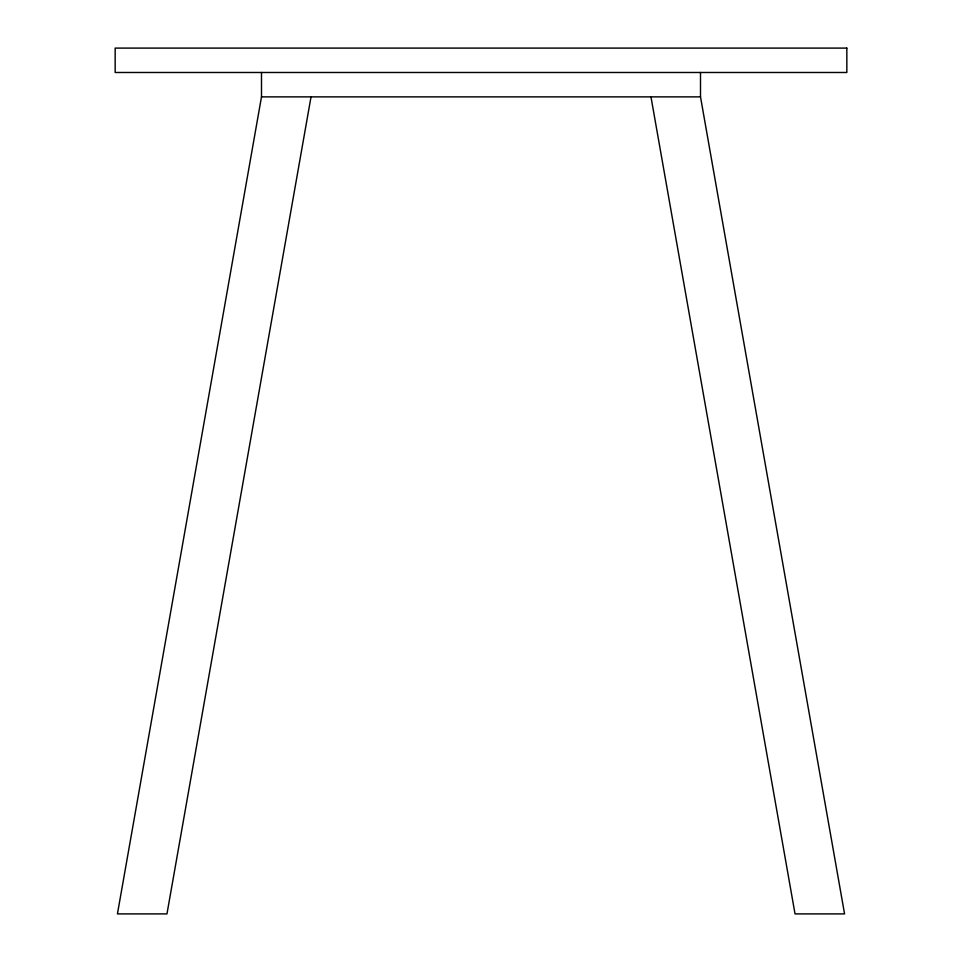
<?xml version="1.0" encoding="UTF-8"?>
<svg xmlns="http://www.w3.org/2000/svg" width="962" height="962" viewBox="0 0 962 962"><rect width="100%" height="100%" fill="white"/><g stroke="black" fill="none" stroke-linecap="round" stroke-linejoin="round"><path stroke-width="1.44" d="M261.496 72.487L261.496 96.873L117.436 913.9L166.967 913.9L311.027 96.873M261.496 96.873L700.504 96.873L844.564 913.9L795.033 913.9L650.973 96.873M700.504 72.487L700.504 96.873M846.837 48.1L115.163 48.1L115.163 72.487L846.837 72.487L846.837 48.1"/></g></svg>
